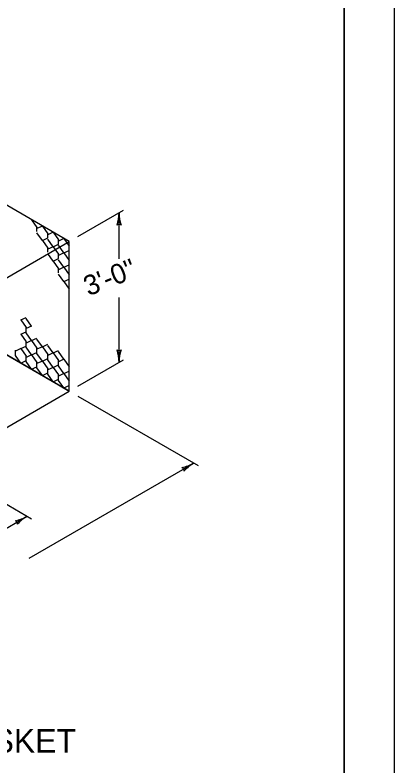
# Model space of a CAD drawing. Extents: x 997.6 to 1037.5, y 998.9 to 1022.9.
# Drawn here: x 1032.19 to 1036, y 1006.95 to 1014.48 of the extents above; entities that cross this region are included whole.
import ezdxf

# ---------------------------------------------------------------- set-up
doc = ezdxf.new("R2010")
doc.units = 0
for name, color, linetype in [('Level 1', 7, 'Continuous'), ('Level 10', 7, 'Continuous'), ('Level 11', 7, 'Continuous'), ('Level 14', 7, 'Continuous')]:
    doc.layers.add(name, color=color, linetype=linetype)

msp = doc.modelspace()

# ---------------------------------------------------------------- linework, layer by layer
at = {"layer": 'Level 1'}
for p, q in [((1032.7379, 1012.2078), (1031.4388, 1012.9578)), ((1032.8246, 1012.2578), (1033.2812, 1012.5216)), ((1033.2379, 1012.0353), (1033.2379, 1012.4966)), ((1032.3589, 1012.4255), (1032.4131, 1012.3489)), ((1032.4672, 1012.3629), (1032.4131, 1012.3377)), ((1032.4672, 1012.3629), (1032.5213, 1012.2863)), ((1032.4131, 1012.3069), (1032.4131, 1012.3496)), ((1032.4672, 1012.2187), (1032.4131, 1012.295)), ((1032.5754, 1012.3005), (1032.5213, 1012.2752)), ((1032.5213, 1012.2443), (1032.5213, 1012.287)), ((1032.5754, 1012.3005), (1032.6296, 1012.2239)), ((1030.1398, 1010.7078), (1032.7379, 1012.2078)), ((1032.4672, 1012.2187), (1032.5213, 1012.2438)), ((1032.4672, 1012.2187), (1032.5213, 1012.1422)), ((1032.5754, 1012.1562), (1032.5213, 1012.2325)), ((1032.6838, 1012.238), (1032.6296, 1012.2128)), ((1032.6296, 1012.1819), (1032.6296, 1012.2246)), ((1032.6838, 1012.238), (1032.7379, 1012.1615)), ((1032.7379, 1010.7078), (1032.7379, 1012.2078)), ((1032.5754, 1012.1562), (1032.5213, 1012.131)), ((1032.5213, 1012.1002), (1032.5213, 1012.1428)), ((1032.5754, 1012.1562), (1032.6296, 1012.1813)), ((1032.5754, 1012.1562), (1032.6296, 1012.0797)), ((1032.6838, 1012.0938), (1032.6296, 1012.1702)), ((1032.7379, 1012.1195), (1032.7379, 1012.1622)), ((1032.5754, 1012.012), (1032.5213, 1012.0883)), ((1032.6838, 1012.0938), (1032.6296, 1012.0685)), ((1032.6296, 1012.0377), (1032.6296, 1012.0803)), ((1032.6838, 1012.0938), (1032.7379, 1012.119)), ((1032.6838, 1012.0938), (1032.7379, 1012.0173)), ((1032.5754, 1012.012), (1032.6296, 1012.0372)), ((1032.5754, 1012.012), (1032.6296, 1011.9354)), ((1032.6838, 1011.9495), (1032.6296, 1012.0258)), ((1032.7379, 1011.9753), (1032.7379, 1012.0179)), ((1032.6838, 1011.9495), (1032.6296, 1011.9243)), ((1032.6296, 1011.8934), (1032.6296, 1011.9361)), ((1032.6838, 1011.9495), (1032.7379, 1011.9747)), ((1032.6838, 1011.9495), (1032.7379, 1011.873)), ((1032.6838, 1011.8053), (1032.6296, 1011.8817)), ((1032.6838, 1011.8053), (1032.7379, 1011.8305)), ((1032.7379, 1011.831), (1032.7379, 1011.8737)), ((1032.6838, 1011.8053), (1032.7379, 1011.7288)), ((1032.7379, 1011.6868), (1032.7379, 1011.7294)), ((1033.2379, 1010.9964), (1033.2379, 1011.6468)), ((1032.7379, 1010.7078), (1031.4388, 1011.4578)), ((1031.4388, 1011.4578), (1032.6296, 1010.7703)), ((1032.2508, 1011.4217), (1032.3049, 1011.4468)), ((1032.2508, 1011.4217), (1032.3049, 1011.3451)), ((1032.3591, 1011.3593), (1032.3049, 1011.4356)), ((1032.2508, 1011.2774), (1032.3049, 1011.3026)), ((1032.3591, 1011.3593), (1032.3049, 1011.3339)), ((1032.3049, 1011.3026), (1032.3049, 1011.3451)), ((1032.3049, 1011.2916), (1032.3049, 1011.3343)), ((1032.3049, 1011.2916), (1032.3049, 1011.3343)), ((1032.3049, 1011.2916), (1032.3049, 1011.3343)), ((1032.3049, 1011.2916), (1032.3049, 1011.3343)), ((1032.3049, 1011.2917), (1032.3049, 1011.3343)), ((1032.3049, 1011.2916), (1032.3049, 1011.3343)), ((1032.3049, 1011.2915), (1032.3049, 1011.3342)), ((1032.3049, 1011.2914), (1032.3049, 1011.3341)), ((1032.3049, 1011.2914), (1032.3049, 1011.3341)), ((1032.3049, 1011.2914), (1032.3049, 1011.3341)), ((1032.3049, 1011.2914), (1032.3049, 1011.3341)), ((1032.3049, 1011.2914), (1032.3049, 1011.3341)), ((1032.3049, 1011.2913), (1032.3049, 1011.3339)), ((1032.305, 1011.3029), (1032.305, 1011.3454)), ((1032.305, 1011.3028), (1032.305, 1011.3454)), ((1032.305, 1011.2916), (1032.305, 1011.3343)), ((1032.305, 1011.2916), (1032.305, 1011.3343)), ((1032.305, 1011.2916), (1032.305, 1011.3343)), ((1032.305, 1011.2916), (1032.305, 1011.3343)), ((1032.305, 1011.2916), (1032.305, 1011.3343)), ((1032.305, 1011.2916), (1032.305, 1011.3343)), ((1032.305, 1011.2916), (1032.305, 1011.3343)), ((1032.305, 1011.2916), (1032.305, 1011.3343)), ((1032.305, 1011.2916), (1032.305, 1011.3343)), ((1032.305, 1011.2916), (1032.305, 1011.3343)), ((1032.2508, 1011.2774), (1032.3049, 1011.2009)), ((1032.3591, 1011.2149), (1032.3049, 1011.2913)), ((1032.3591, 1011.2149), (1032.4133, 1011.2401)), ((1032.4673, 1011.1524), (1032.4131, 1011.2288)), ((1032.2508, 1011.1332), (1032.3049, 1011.1583)), ((1032.3591, 1011.2149), (1032.3049, 1011.1898)), ((1032.3049, 1011.1583), (1032.3049, 1011.2008)), ((1032.3049, 1011.1471), (1032.3049, 1011.1898)), ((1032.3591, 1011.0708), (1032.3049, 1011.1471)), ((1032.3591, 1011.2149), (1032.4133, 1011.1384)), ((1032.4673, 1011.1524), (1032.4131, 1011.1272)), ((1032.4673, 1011.1524), (1032.5214, 1011.1776)), ((1032.4673, 1011.1524), (1032.5214, 1011.0759)), ((1032.5756, 1011.0899), (1032.5214, 1011.1663)), ((1032.2508, 1011.1332), (1032.1966, 1011.1079)), ((1032.1966, 1011.0653), (1032.1966, 1011.1079)), ((1032.1966, 1011.0653), (1032.1966, 1011.1079)), ((1032.1967, 1011.0654), (1032.1967, 1011.1081)), ((1032.1968, 1011.0766), (1032.1968, 1011.1192)), ((1032.1968, 1011.0653), (1032.1968, 1011.108)), ((1032.1968, 1011.0653), (1032.1968, 1011.108)), ((1032.2508, 1011.1332), (1032.3049, 1011.0566)), ((1032.3591, 1011.0708), (1032.4133, 1011.0959)), ((1032.4131, 1011.0845), (1032.4131, 1011.1272)), ((1032.4673, 1011.0082), (1032.4131, 1011.0845)), ((1032.4132, 1011.0958), (1032.4132, 1011.1383)), ((1032.5756, 1011.0899), (1032.5214, 1011.0648)), ((1032.5214, 1011.0333), (1032.5214, 1011.0758)), ((1032.5756, 1011.0899), (1032.6298, 1011.1151)), ((1032.5756, 1011.0899), (1032.6298, 1011.0134)), ((1032.6838, 1011.0276), (1032.6297, 1011.1039)), ((1032.2508, 1010.9889), (1032.1966, 1011.0653)), ((1032.2508, 1010.9889), (1032.3049, 1011.0141)), ((1032.3048, 1011.0028), (1032.3048, 1011.0454)), ((1032.3591, 1011.0708), (1032.3049, 1011.0454)), ((1032.3049, 1011.0141), (1032.3049, 1011.0566)), ((1032.3049, 1011.0028), (1032.3049, 1011.0455)), ((1032.3049, 1011.0028), (1032.3049, 1011.0454)), ((1032.3049, 1011.0028), (1032.3049, 1011.0454)), ((1032.3591, 1010.9264), (1032.3049, 1011.0028)), ((1032.3591, 1011.0708), (1032.4133, 1010.9942)), ((1032.4673, 1011.0082), (1032.4131, 1010.9829)), ((1032.4673, 1011.0082), (1032.5214, 1011.0333)), ((1032.4673, 1011.0082), (1032.5214, 1010.9316)), ((1032.5214, 1011.0221), (1032.5214, 1011.0648)), ((1032.5756, 1010.9458), (1032.5214, 1011.0221)), ((1032.6838, 1011.0276), (1032.6297, 1011.0023)), ((1032.6297, 1010.9596), (1032.6297, 1011.0023)), ((1032.6298, 1010.9709), (1032.6298, 1011.0134)), ((1032.6838, 1011.0276), (1032.7379, 1010.951)), ((1032.8244, 1010.7577), (1033.2812, 1011.0214)), ((1032.3591, 1010.9264), (1032.4133, 1010.9516)), ((1032.4131, 1010.9403), (1032.4131, 1010.9829)), ((1032.4673, 1010.8639), (1032.4131, 1010.9403)), ((1032.4132, 1010.9404), (1032.4132, 1010.9831)), ((1032.4133, 1010.9516), (1032.4133, 1010.9942)), ((1032.4133, 1010.9403), (1032.4133, 1010.983)), ((1032.5756, 1010.9458), (1032.5214, 1010.9204)), ((1032.5214, 1010.8891), (1032.5214, 1010.9316)), ((1032.5756, 1010.9458), (1032.6298, 1010.9709)), ((1032.5756, 1010.9458), (1032.6298, 1010.8692)), ((1032.6838, 1010.8833), (1032.6297, 1010.9596)), ((1032.4673, 1010.8639), (1032.5214, 1010.8891)), ((1032.5214, 1010.8778), (1032.5214, 1010.9205)), ((1032.5214, 1010.8778), (1032.5214, 1010.9204)), ((1032.5756, 1010.8014), (1032.5214, 1010.8778)), ((1032.6838, 1010.8833), (1032.6297, 1010.8581)), ((1032.6297, 1010.8154), (1032.6297, 1010.8581)), ((1032.6298, 1010.8266), (1032.6298, 1010.8692)), ((1032.6838, 1010.8833), (1032.7379, 1010.9084)), ((1032.6838, 1010.8833), (1032.7379, 1010.8068)), ((1032.5756, 1010.8014), (1032.6298, 1010.8266)), ((1032.6838, 1010.7391), (1032.6297, 1010.8154)), ((1032.6297, 1010.7703), (1032.7379, 1010.7078)), ((1032.7379, 1010.7643), (1032.7379, 1010.8068)), ((1032.7379, 1010.7643), (1032.7379, 1010.8068)), ((1030.1398, 1009.2078), (1032.7379, 1010.7078)), ((1032.6838, 1010.7391), (1032.7379, 1010.7643)), ((1032.8245, 1010.6577), (1034.0315, 1009.9608)), ((1032.3348, 1009.0314), (1033.9883, 1009.9858)), ((1031.5254, 1009.9078), (1032.3575, 1009.4274)), ((1031.0136, 1008.7016), (1032.3143, 1009.4524))]:
    msp.add_line(p, q, dxfattribs=at)
msp.add_lwpolyline([(1007, 1000.5), (1035.5, 1000.5), (1035.5, 1021.5), (1007, 1021.5)], close=True, dxfattribs=at)
for centre, radius, start, end in [((1032.847, 1012.4966), 0.3909, 341.34716, 359.99389), ((1033.6289, 1012.4966), 0.3909, 179.98778, 180), ((1033.6289, 1012.4966), 0.3909, 180, 198.66878), ((1033.2379, 1012.3479), 0.0313, 48.7746, 130.89129), ((1033.238, 1011.1451), 0.0313, 228.7746, 310.89129), ((1032.847, 1010.9964), 0.3909, 0, 18.66878), ((1033.6289, 1010.9964), 0.3909, 161.34716, 179.99389), ((1032.847, 1010.9964), 0.3909, 359.98778, 0), ((1033.7928, 1010.3244), 0.3909, 281.34354, 299.99027), ((1034.1837, 1009.6473), 0.3909, 119.99638, 138.66516), ((1034.1837, 1009.6473), 0.3909, 119.98416, 119.99638), ((1033.8595, 1009.9115), 0.0313, 348.77098, 70.88767), ((1032.1188, 1009.791), 0.3909, 281.34248, 299.98921), ((1032.5097, 1009.1138), 0.3909, 119.99532, 138.6641), ((1032.5097, 1009.1138), 0.3909, 119.98309, 119.99532), ((1032.1855, 1009.3781), 0.0313, 348.76992, 70.88661)]:
    msp.add_arc(centre, radius, start, end, dxfattribs=at)
at = {"layer": 'Level 10'}
msp.add_line((1035.5, 1021.5), (1035.5, 1000.5), dxfattribs=at)
at = {"layer": 'Level 11'}
msp.add_lwpolyline([(1007, 1000.5), (1035.5, 1000.5), (1035.5, 1021.5), (1007, 1021.5)], close=True, dxfattribs=at)
at = {"layer": 'Level 14'}
msp.add_line((1036, 1022), (1036, 1000), dxfattribs=at)

# ---------------------------------------------------------------- texts
at = {"layer": 'Level 1'}
msp.add_text("3'-0''", height=0.2, rotation=21.87209, dxfattribs=at).set_placement((1032.9311, 1011.6576))
msp.add_text('GABION BASKET', height=0.24, dxfattribs=at).set_placement((1030.2016, 1007.0794))

doc.saveas('drawing.dxf')
